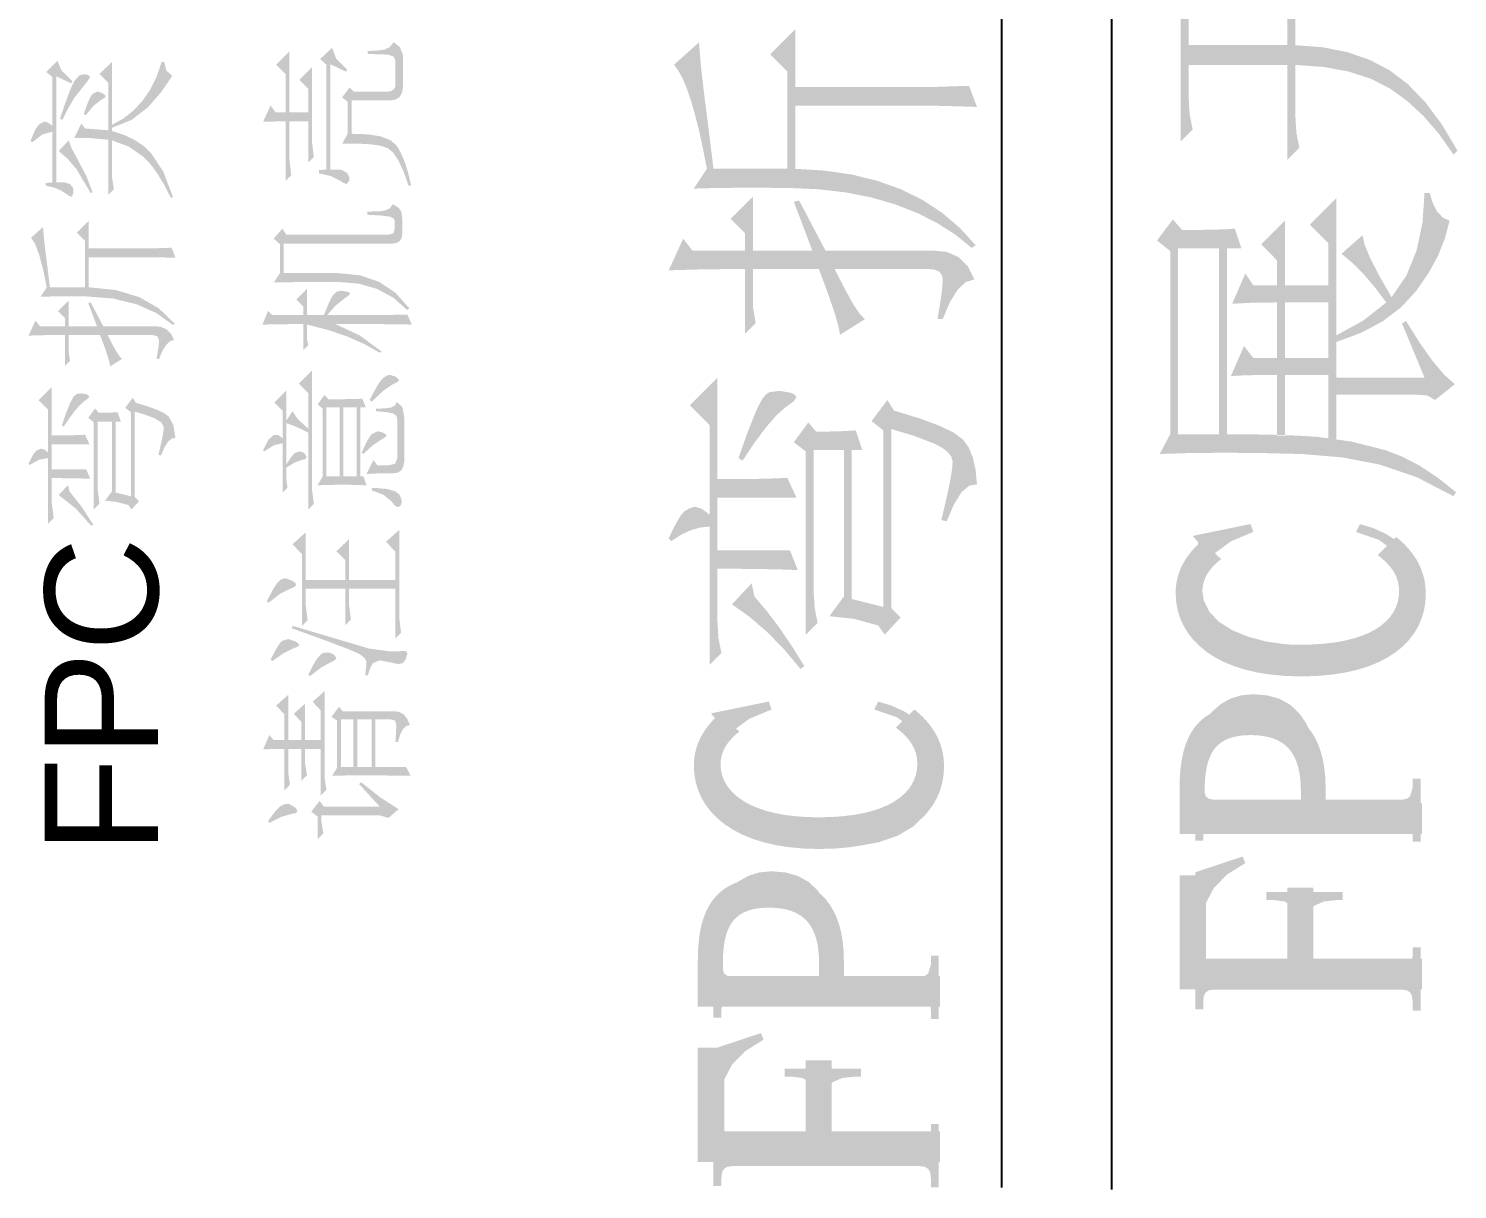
# Model space of a CAD drawing. Header units: millimetres. Extents: x 19 to 191, y 8 to 260.
# Drawn here: x 100.2 to 115.9, y 179.56 to 192.31 of the extents above; entities that cross this region are included whole.
import ezdxf

# ---------------------------------------------------------------- set-up
doc = ezdxf.new("R2010")
doc.units = ezdxf.units.MM
doc.layers.get('0').update_dxf_attribs({"linetype": 'CONTINUOUS'})

msp = doc.modelspace()

# ---------------------------------------------------------------- hatches: boundary and pattern name
h = msp.add_hatch(color=7)
h.paths.add_polyline_path([(112.944242, 192.127761), (114.029585, 192.127761), (114.029585, 193.024588), (112.944242, 193.024588)])
h.paths.add_polyline_path([(114.116126, 193.241767), (115.245015, 193.241767), (115.780245, 193.256099), (115.867337, 193.010257), (115.465639, 193.020937), (115.12926, 193.024588), (114.116126, 193.024588), (114.116126, 192.127761), (114.41429, 192.104929), (114.686151, 192.051349), (114.931658, 191.967073), (115.150757, 191.852153), (115.352002, 191.699389), (115.543222, 191.501512), (115.72452, 191.258469), (115.896, 190.970209), (115.852454, 190.926663), (115.695022, 191.150741), (115.526893, 191.345931), (115.347911, 191.512286), (115.157923, 191.649857), (114.946463, 191.758499), (114.702343, 191.838097), (114.425564, 191.888758), (114.116126, 191.910582), (114.116126, 191.346138), (114.12715, 191.165064), (114.159672, 190.998872), (114.029585, 190.868785), (114.029585, 191.910582), (112.944242, 191.910582), (112.944242, 191.548985), (112.955267, 191.367911), (112.987788, 191.201719), (112.85715, 191.071081), (112.85715, 193.545487), (112.640523, 193.762666), (112.944242, 194.066385), (112.944242, 193.241767), (114.029585, 193.241767), (114.029585, 193.704788), (113.798075, 193.936298), (114.116126, 194.25435)])
h = msp.add_hatch(color=7)
h.paths.add_polyline_path([(110.618756, 191.449721), (110.41534, 191.456232), (110.239107, 191.460883), (110.089951, 191.463674), (109.967771, 191.464604), (108.622254, 191.464604), (108.622254, 190.770073), (108.94443, 190.750459), (109.24536, 190.706493), (109.525038, 190.638162), (109.783458, 190.545452), (110.020613, 190.428351), (110.236497, 190.286846), (110.431103, 190.120924), (110.604425, 189.930572), (110.560879, 189.901908), (110.383516, 190.04556), (110.184605, 190.173038), (109.964093, 190.284288), (109.721929, 190.379261), (109.458904, 190.455647), (109.175881, 190.511208), (108.872911, 190.545995), (108.550045, 190.56006), (108.235327, 190.562118), (107.956731, 190.561644), (107.714205, 190.558587), (107.507697, 190.552894), (107.652667, 190.770073), (107.60905, 190.993573), (107.565006, 191.194026), (107.520524, 191.371431), (107.475589, 191.525789), (107.430189, 191.657099), (107.384311, 191.765361), (107.337942, 191.850575), (107.29107, 191.912742), (107.565575, 192.159135), (107.587486, 191.891244), (107.623452, 191.580359), (107.67065, 191.211183), (107.724876, 190.770073), (108.535162, 190.770073), (108.535162, 191.840533), (108.347198, 192.028497), (108.622254, 192.303553), (108.622254, 191.6669), (110.083526, 191.6669), (110.532215, 191.681231)])
h.paths.add_polyline_path([(109.113938, 188.946652), (109.099469, 189.035243), (109.056061, 189.185329), (108.983714, 189.397013), (108.882428, 189.670398), (108.159234, 189.670398), (108.159234, 189.250372), (108.187897, 189.076739), (108.072142, 188.960984), (108.072142, 189.670398), (107.623935, 189.666677), (107.233192, 189.655515), (107.391942, 190.002781), (107.493366, 189.872694), (108.072142, 189.872694), (108.072142, 190.060658), (107.91284, 190.21996), (108.159234, 190.465802), (108.159234, 189.872694), (108.810219, 189.872694), (108.607372, 190.407924), (108.665249, 190.422807), (108.954637, 189.872694), (110.127072, 189.872694), (110.286236, 189.858113), (110.41646, 189.800278), (110.517746, 189.699139), (110.590093, 189.554643), (110.497695, 189.52747), (110.409019, 189.445985), (110.324063, 189.310239), (110.242827, 189.120285), (110.18495, 189.120285), (110.210271, 189.266831), (110.228358, 189.388107), (110.23921, 189.484061), (110.242827, 189.554643), (110.232897, 189.605286), (110.203071, 189.641459), (110.153298, 189.663163), (110.083526, 189.670398), (109.056061, 189.670398), (109.169241, 189.445924), (109.262422, 189.27938), (109.335656, 189.170816), (109.388995, 189.120285)])
h = msp.add_hatch(color=7)
h.paths.add_polyline_path([(104.376281, 190.583176), (104.320566, 190.740471), (104.264178, 190.861747), (104.207067, 190.946953), (104.149181, 190.996037), (104.073725, 191.022297), (103.96473, 191.0391), (103.822146, 191.046499), (103.645921, 191.044544), (103.707657, 191.154787), (103.707657, 191.506462), (103.645921, 191.554418), (103.728603, 191.664661), (103.776559, 191.616705), (104.121069, 191.616705), (104.174735, 191.620331), (104.210986, 191.638685), (104.229977, 191.671818), (104.231863, 191.719782), (104.231863, 191.954049), (104.212019, 192.002349), (104.152488, 192.022951), (104.056852, 192.028187), (103.928143, 192.030117), (103.928143, 192.064292), (104.028258, 192.067668), (104.107288, 192.078072), (104.167784, 192.105357), (104.210917, 192.160755), (104.278027, 192.109009), (104.314545, 192.022951), (104.314545, 191.678441), (104.304623, 191.606516), (104.274858, 191.55614), (104.225248, 191.527365), (104.155795, 191.520242), (103.748998, 191.520242), (103.748998, 191.154787), (103.930073, 191.149102), (104.073113, 191.125435), (104.17812, 191.083783), (104.245092, 191.024149), (104.291291, 190.945196), (104.333149, 190.846451), (104.370666, 190.727965), (104.403842, 190.589791)])
h.paths.add_polyline_path([(103.687262, 191.837191), (103.514732, 191.919874), (103.514732, 190.762321), (103.63724, 190.759428), (103.701043, 190.724288), (103.724332, 190.676676), (103.725296, 190.637747), (103.693877, 190.603571), (103.666661, 190.612253), (103.624975, 190.638298), (103.525205, 190.689561), (103.390709, 190.72098), (103.390709, 190.755156), (103.473391, 190.762321), (103.473391, 191.912708), (103.404489, 191.974995), (103.535678, 192.099018), (103.580327, 191.979956), (103.701043, 191.857586)])
h.paths.add_polyline_path([(103.025804, 191.292591), (102.777757, 191.285976), (102.860439, 191.465121), (102.915561, 191.389053), (103.025804, 191.389053), (103.025804, 191.80963), (102.922176, 191.912708), (103.067145, 192.057677), (103.067145, 191.389053), (103.273851, 191.389053), (103.273851, 191.65088), (103.177388, 191.747343), (103.315192, 191.885147), (103.315192, 191.06549), (103.335587, 190.900125), (103.273851, 190.837838), (103.273851, 191.292591), (103.067145, 191.292591), (103.067145, 190.865399), (103.08754, 190.700034), (103.025804, 190.638298)])
h = msp.add_hatch(color=7)
h.paths.add_polyline_path([(100.670602, 191.709313), (100.505237, 191.785381), (100.505237, 190.620663), (100.590745, 190.623075), (100.653514, 190.603575), (100.689894, 190.566368), (100.694855, 190.517586), (100.683762, 190.476176), (100.670602, 190.462464), (100.643041, 190.476245), (100.553744, 190.534673), (100.485118, 190.562854), (100.38838, 190.586488), (100.38838, 190.614048), (100.463896, 190.620663), (100.463896, 191.179044), (100.350553, 191.145971), (100.24341, 191.061635), (100.223015, 191.075416), (100.273934, 191.196614), (100.316171, 191.257868), (100.374599, 191.289287), (100.417594, 191.277023), (100.463896, 191.24078), (100.463896, 191.778215), (100.394994, 191.833337), (100.519018, 191.95736), (100.56408, 191.848977), (100.684382, 191.730259)])
h.paths.add_polyline_path([(100.532798, 190.965173), (100.643041, 191.082581), (100.672738, 190.99983), (100.74667, 190.862095), (100.837965, 190.687705), (100.904868, 190.51042), (100.884473, 190.503805), (100.726275, 190.76894), (100.633257, 190.878218)])
h.paths.add_polyline_path([(100.546579, 191.316848), (100.598255, 191.472291), (100.64249, 191.59466), (100.679284, 191.683957), (100.708636, 191.740181), (100.76231, 191.796956), (100.818879, 191.809083), (100.862769, 191.796336), (100.877308, 191.778215), (100.843132, 191.723094), (100.705329, 191.551114), (100.641594, 191.442387), (100.574139, 191.309682)])
h.paths.add_polyline_path([(101.077399, 190.482859), (101.077399, 191.089196), (100.870693, 191.108144), (100.705329, 191.110142), (100.780845, 191.268341), (100.822186, 191.213219), (101.077399, 191.192824), (101.077399, 191.716479), (100.980936, 191.812942), (101.11874, 191.94358), (101.11874, 191.254561), (101.237734, 191.318984), (101.346392, 191.402838), (101.444439, 191.506053), (101.532151, 191.629938), (101.606428, 191.77539), (101.663341, 191.94358), (101.690901, 191.94358), (101.716533, 191.847117), (101.780198, 191.791995), (101.662307, 191.616227), (101.515064, 191.447486), (101.335092, 191.307891), (101.11874, 191.220385), (101.11874, 191.185659), (101.25166, 191.141837), (101.367683, 191.08644), (101.466858, 191.019467), (101.549239, 190.940919), (101.682771, 190.736832), (101.787364, 190.462464), (101.766418, 190.448684), (101.690729, 190.595643), (101.615661, 190.719813), (101.541005, 190.821142), (101.466557, 190.899578), (101.305671, 191.01237), (101.11874, 191.082581), (101.11874, 190.675785), (101.139135, 190.545147)])
h.paths.add_polyline_path([(100.808406, 191.371969), (100.837982, 191.457968), (100.863941, 191.523347), (100.886385, 191.568159), (100.90542, 191.592456), (100.95999, 191.620016), (101.015663, 191.59907), (101.049838, 191.571509), (101.036127, 191.549185), (100.994717, 191.523554), (100.915342, 191.461542), (100.829352, 191.358189)])
h = msp.add_hatch(color=7)
h.paths.add_polyline_path([(103.004858, 189.624805), (103.60458, 189.624805), (103.844565, 189.600638), (104.054372, 189.528205), (104.233999, 189.407609), (104.383447, 189.238954), (104.362501, 189.218559), (104.209117, 189.353934), (104.031703, 189.450759), (103.830208, 189.508929), (103.60458, 189.528342), (103.273851, 189.528342), (102.894615, 189.521728), (102.963517, 189.624805), (102.963517, 189.941754), (102.894615, 190.004041), (102.991077, 190.114284), (103.032419, 190.045382), (104.155795, 190.045382), (104.20761, 190.06247), (104.224697, 190.114284), (104.224697, 190.196966), (104.210986, 190.225905), (104.169576, 190.244922), (104.080279, 190.256842), (103.921529, 190.265868), (103.921529, 190.300044), (104.048446, 190.30342), (104.124927, 190.313824), (104.170334, 190.337733), (104.203751, 190.382726), (104.268519, 190.340558), (104.296906, 190.296736), (104.30738, 190.210747), (104.30738, 190.065777), (104.300463, 190.014497), (104.27975, 189.977996), (104.24529, 189.956172), (104.197136, 189.94892), (103.004858, 189.94892)])
h.paths.add_polyline_path([(103.480557, 189.163438), (103.809667, 189.163851), (104.066223, 189.165091), (104.250432, 189.167159), (104.362501, 189.170052), (104.411008, 189.059809), (104.244618, 189.062789), (104.048928, 189.065046), (103.82399, 189.066476), (103.569853, 189.066975), (103.842154, 188.939162), (104.079728, 188.763807), (104.059333, 188.750026), (103.887862, 188.846877), (103.697529, 188.930756), (103.488282, 189.001716), (103.26007, 189.059809), (103.26007, 188.894445), (103.273851, 188.832709), (103.218729, 188.777587), (103.218729, 189.066975), (102.770591, 189.059809), (102.832879, 189.211394), (102.880834, 189.163438), (103.218729, 189.163438), (103.218729, 189.2599), (103.142662, 189.335417), (103.26007, 189.452826), (103.26007, 189.163438), (103.44583, 189.163438), (103.501365, 189.300277), (103.542844, 189.380065), (103.582531, 189.418788), (103.632141, 189.43188), (103.701043, 189.421407), (103.735218, 189.404319), (103.71813, 189.378618), (103.666316, 189.342583), (103.571783, 189.266446)])
h = msp.add_hatch(color=7)
h.paths.add_polyline_path([(112.828487, 187.855692), (113.277176, 187.855692), (113.277176, 189.89574), (112.828487, 189.89574)])
h.paths.add_polyline_path([(114.000371, 188.694642), (114.477723, 188.694642), (114.477723, 189.302632), (114.000371, 189.302632)])
h.paths.add_polyline_path([(115.852454, 187.175493), (115.447311, 187.385092), (115.042168, 187.522758), (114.626276, 187.602133), (114.188886, 187.638513), (113.751221, 187.649193), (113.335054, 187.652845), (112.955129, 187.649193), (112.62564, 187.638513), (112.741395, 187.855692), (112.741395, 189.867077), (112.596977, 189.982832), (112.770609, 190.214342), (112.872033, 190.098587), (113.065716, 190.099431), (113.22674, 190.102032), (113.355104, 190.106494), (113.450809, 190.112919), (113.523018, 189.89574), (113.363717, 189.89574), (113.363717, 187.855692), (113.664887, 187.85384), (113.931744, 187.84832), (114.164288, 187.839182), (114.362519, 187.826478), (114.728044, 187.775973), (115.100596, 187.682059), (115.290464, 187.609712), (115.483898, 187.508427), (115.680949, 187.378202), (115.881669, 187.219039)])
h.paths.add_polyline_path([(114.564815, 188.289499), (114.564815, 187.797815), (114.477723, 187.812146), (114.477723, 188.506677), (114.000371, 188.506677), (114.000371, 188.333045), (114.000371, 187.841361), (113.91383, 187.841361), (113.91383, 188.506677), (113.724686, 188.505756), (113.577244, 188.503026), (113.471454, 188.498538), (113.407263, 188.492346), (113.551682, 188.82528), (113.653105, 188.694642), (113.91383, 188.694642), (113.91383, 189.302632), (113.631539, 189.298981), (113.421595, 189.288301), (113.566564, 189.620684), (113.653105, 189.490597), (113.91383, 189.490597), (113.91383, 189.765653), (113.740197, 189.939286), (114.000371, 190.19946), (114.000371, 189.490597), (114.477723, 189.490597), (114.477723, 189.953618), (114.275427, 190.156465), (114.564815, 190.445853), (114.564815, 188.941035), (114.8613, 189.103437), (115.114377, 189.302632), (114.991585, 189.466257), (114.868742, 189.609935), (114.745795, 189.733769), (114.622693, 189.837862), (114.854203, 190.04071), (114.874133, 189.943653), (114.933854, 189.797968), (115.033262, 189.603604), (115.172254, 189.36051), (115.335483, 189.597326), (115.447862, 189.874243), (115.512837, 190.179685), (115.534403, 190.50373), (115.59228, 190.50373), (115.627532, 190.386735), (115.675445, 190.297025), (115.73607, 190.2346), (115.809459, 190.19946), (115.75904, 190.004743), (115.680613, 189.810853), (115.57428, 189.61779), (115.440145, 189.425553), (115.274384, 189.246856), (115.073173, 189.094411), (114.836616, 188.968217), (114.564815, 188.868275), (114.564815, 188.478014), (115.534403, 188.478014), (115.28801, 189.071122), (115.331556, 189.099785), (115.484647, 188.855459), (115.624871, 188.658262), (115.752383, 188.508193), (115.867337, 188.405254), (115.650158, 188.231621), (115.563204, 188.282471), (115.447311, 188.289499)])
h = msp.add_hatch(color=7)
h.paths.add_polyline_path([(101.814925, 189.79322), (101.633713, 189.798181), (101.504591, 189.799834), (100.863527, 189.799834), (100.863527, 189.469105), (101.160357, 189.438831), (101.416672, 189.3621), (101.632473, 189.238964), (101.807759, 189.069474), (101.787364, 189.055694), (101.608219, 189.185022), (101.387733, 189.283345), (101.127559, 189.346184), (100.829352, 189.369335), (100.546992, 189.370162), (100.333258, 189.366028), (100.40216, 189.469105), (100.360397, 189.671169), (100.317755, 189.829255), (100.274183, 189.943417), (100.22963, 190.013706), (100.360819, 190.130563), (100.371085, 190.003095), (100.38838, 189.854956), (100.410704, 189.679187), (100.436335, 189.469105), (100.822186, 189.469105), (100.822186, 189.978979), (100.732889, 190.068827), (100.863527, 190.199465), (100.863527, 189.896297), (101.559712, 189.896297), (101.773584, 189.903463)])
h.paths.add_polyline_path([(101.097794, 188.600941), (101.090955, 188.642988), (101.070371, 188.714491), (101.035937, 188.815347), (100.987551, 188.945451), (100.643041, 188.945451), (100.643041, 188.745911), (100.656822, 188.663228), (100.6017, 188.608107), (100.6017, 188.945451), (100.388449, 188.943797), (100.202069, 188.938836), (100.278137, 189.104201), (100.326092, 189.041913), (100.6017, 189.041913), (100.6017, 189.131761), (100.526184, 189.207278), (100.643041, 189.324687), (100.643041, 189.041913), (100.953375, 189.041913), (100.856913, 189.297126), (100.884473, 189.30374), (101.022277, 189.041913), (101.580107, 189.041913), (101.65596, 189.034971), (101.718118, 189.007462), (101.76653, 188.959283), (101.801144, 188.890329), (101.757004, 188.87741), (101.714673, 188.838653), (101.674098, 188.774057), (101.635229, 188.683623), (101.607668, 188.683623), (101.628476, 188.810954), (101.635229, 188.890329), (101.616487, 188.931532), (101.559712, 188.945451), (101.070233, 188.945451), (101.124183, 188.838575), (101.168625, 188.759346), (101.203558, 188.707713), (101.228983, 188.683623)])
h = msp.add_hatch(color=7)
h.paths.add_polyline_path([(102.777757, 187.681412), (102.837219, 187.7951), (102.891307, 187.846776), (102.942226, 187.848499), (102.991077, 187.812601), (102.991077, 188.115769), (102.901781, 188.205066), (103.032419, 188.336256), (103.032419, 188.005526), (103.10132, 188.108604), (103.155133, 188.025784), (103.273851, 187.915678), (103.273851, 188.308695), (103.170222, 188.411772), (103.315192, 188.556742), (103.315192, 187.25422), (103.335587, 187.088855), (103.273851, 187.027119), (103.273851, 187.874337), (103.134118, 187.941448), (103.032419, 187.977966), (103.032419, 187.523213), (103.086231, 187.605413), (103.122267, 187.646685), (103.177388, 187.667631), (103.225344, 187.653851), (103.256763, 187.609203), (103.24381, 187.583985), (103.197783, 187.571169), (103.129157, 187.547191), (103.032419, 187.488486), (103.032419, 187.357848), (103.046199, 187.268), (102.991077, 187.212879), (102.991077, 187.75748), (102.896682, 187.73488), (102.791537, 187.667631)])
h.paths.add_polyline_path([(103.376928, 187.295561), (103.43205, 187.392024), (103.43205, 188.136164), (103.376928, 188.184671), (103.452996, 188.287749), (103.494337, 188.239793), (103.628592, 188.240206), (103.735356, 188.241447), (103.814628, 188.243514), (103.866407, 188.246407), (103.907748, 188.149945), (103.845461, 188.149945), (103.845461, 187.392024), (103.880188, 187.392024), (103.914363, 187.295561), (103.649228, 187.302727)])
h.paths.add_polyline_path([(103.473391, 187.392024), (103.61836, 187.392024), (103.61836, 188.149945), (103.473391, 188.149945)])
h.paths.add_polyline_path([(103.659702, 187.392024), (103.80412, 187.392024), (103.80412, 188.149945), (103.659702, 188.149945)])
h.paths.add_polyline_path([(103.969485, 187.24044), (103.97665, 187.268), (104.136227, 187.255185), (104.228005, 187.229966), (104.274651, 187.193586), (104.296906, 187.147284), (104.300214, 187.103531), (104.290292, 187.075075), (104.259424, 187.05468), (104.228211, 187.070045), (104.189971, 187.116416), (104.104119, 187.188763)])
h.paths.add_polyline_path([(103.880188, 187.640071), (103.859241, 187.653851), (103.924974, 187.79069), (103.970036, 187.857249), (104.038386, 187.888118), (104.100674, 187.87103), (104.134849, 187.846776), (104.121138, 187.824452), (104.079728, 187.798821), (103.988639, 187.738463)])
h.paths.add_polyline_path([(103.969485, 188.212232), (103.94909, 188.232627), (103.99416, 188.319538), (104.032668, 188.387587), (104.064664, 188.436723), (104.090201, 188.466894), (104.132369, 188.497899), (104.169576, 188.508235), (104.23517, 188.487289), (104.273204, 188.453113), (104.255841, 188.430789), (104.203751, 188.405157), (104.09716, 188.332466)])
h.paths.add_polyline_path([(104.197136, 187.42675), (104.02309, 187.424821), (103.914363, 187.419585), (103.990431, 187.571169), (104.031772, 187.516047), (104.16241, 187.516047), (104.226558, 187.531757), (104.252258, 187.592115), (104.252258, 188.005526), (104.243576, 188.055894), (104.204302, 188.08435), (104.129957, 188.099164), (104.017991, 188.108604), (104.017991, 188.136164), (104.118864, 188.139541), (104.186663, 188.149945), (104.227315, 188.1722), (104.245643, 188.212232), (104.307655, 188.151598), (104.328326, 188.039702), (104.328326, 187.557388), (104.317362, 187.497444), (104.291877, 187.455689), (104.251819, 187.432125)])
h = msp.add_hatch(color=7)
h.paths.add_polyline_path([(100.918649, 187.029618), (100.918649, 187.98763), (100.856913, 188.035586), (100.932429, 188.139214), (100.97377, 188.090708), (101.091179, 188.09243), (101.180476, 188.097873), (101.215203, 187.994245), (101.160081, 187.994245), (101.160081, 187.215929), (101.325446, 187.174588), (101.325446, 188.097873), (101.263158, 188.145829), (101.345841, 188.256072), (101.380567, 188.200951), (101.514426, 188.160445), (101.619243, 188.121644), (101.695122, 188.084601), (101.742164, 188.049366), (101.793014, 187.956211), (101.814925, 187.8151), (101.773997, 187.808055), (101.733896, 187.773621), (101.694622, 187.711695), (101.656175, 187.622175), (101.628614, 187.62934), (101.655494, 187.743967), (101.674158, 187.833221), (101.684657, 187.897153), (101.687043, 187.935816), (101.661136, 187.984874), (101.59058, 188.028971), (101.488192, 188.068383), (101.366787, 188.104488), (101.366787, 187.167422), (101.414743, 187.119466), (101.33206, 187.029618), (101.297885, 187.078125), (101.170554, 187.1123), (101.042672, 187.126081), (101.11874, 187.229709), (101.11874, 187.994245), (100.95999, 187.994245), (100.95999, 187.25727), (100.980936, 187.091905)])
h.paths.add_polyline_path([(100.457282, 187.842661), (100.675907, 187.844383), (100.822186, 187.849826), (100.870693, 187.746198), (100.457282, 187.746198), (100.457282, 187.47059), (100.835967, 187.47059), (100.877308, 187.367513), (100.696647, 187.372474), (100.457282, 187.374128), (100.457282, 187.09852), (100.477677, 186.933155), (100.41594, 186.871419), (100.41594, 187.594614), (100.317962, 187.575666), (100.215849, 187.519097), (100.202069, 187.532878), (100.251334, 187.630925), (100.28861, 187.677296), (100.339873, 187.698242), (100.376253, 187.687907), (100.41594, 187.656901), (100.41594, 188.125434), (100.312312, 188.228511), (100.457282, 188.373481)])
h.paths.add_polyline_path([(100.532798, 187.188368), (100.636427, 187.298611), (100.650207, 187.229709), (100.781121, 187.065585), (100.912034, 186.864254), (100.891088, 186.850473), (100.718971, 187.041745)])
h.paths.add_polyline_path([(100.58792, 187.939123), (100.567525, 187.952904), (100.613827, 188.085609), (100.656822, 188.194336), (100.695682, 188.268199), (100.729582, 188.297413), (100.780845, 188.304579), (100.843132, 188.294106), (100.870693, 188.269852), (100.855259, 188.249113), (100.808406, 188.214731), (100.763645, 188.174225), (100.712012, 188.114754), (100.653454, 188.03637)])
h = msp.add_hatch(color=7)
h.paths.add_polyline_path([(108.73801, 185.655593), (108.73801, 187.666426), (108.607372, 187.76785), (108.766673, 187.985028), (108.853765, 187.883605), (109.099607, 187.88705), (109.287571, 187.897936), (109.35978, 187.681309), (109.244025, 187.681309), (109.244025, 186.045853), (109.591291, 185.959312), (109.591291, 187.897936), (109.461204, 187.99936), (109.634837, 188.23087), (109.707046, 188.115115), (109.987968, 188.030064), (110.20817, 187.948579), (110.367703, 187.870711), (110.466621, 187.796513), (110.527599, 187.711548), (110.573281, 187.601314), (110.603667, 187.465758), (110.618756, 187.304829), (110.53287, 187.290359), (110.448844, 187.218012), (110.366679, 187.087788), (110.286373, 186.899685), (110.227945, 186.914017), (110.284599, 187.155148), (110.323994, 187.342794), (110.346232, 187.477006), (110.351417, 187.557837), (110.336009, 187.61065), (110.297191, 187.660776), (110.234912, 187.708215), (110.149121, 187.752967), (109.933802, 187.836407), (109.678383, 187.912819), (109.678383, 185.944981), (109.779806, 185.843557), (109.606174, 185.655593), (109.533413, 185.756465), (109.266074, 185.828674), (108.998183, 185.857889), (109.157484, 186.075067), (109.157484, 187.681309), (108.82455, 187.681309), (108.82455, 186.132945), (108.835575, 185.951871), (108.868096, 185.785679)])
h.paths.add_polyline_path([(107.768422, 187.362706), (108.01721, 187.36355), (108.22786, 187.366151), (108.400476, 187.370613), (108.535162, 187.377038), (108.636586, 187.16041), (107.768422, 187.16041), (107.768422, 186.581634), (108.564377, 186.581634), (108.650918, 186.364455), (108.476673, 186.370648), (108.271475, 186.375135), (108.035374, 186.377865), (107.768422, 186.378787), (107.768422, 185.800011), (107.779446, 185.618937), (107.811968, 185.452745), (107.68133, 185.322659), (107.68133, 186.841808), (107.579433, 186.8318), (107.47552, 186.801845), (107.369644, 186.752046), (107.261855, 186.682507), (107.233192, 186.711721), (107.287952, 186.828088), (107.336407, 186.917531), (107.378454, 186.979999), (107.413991, 187.015441), (107.473866, 187.047962), (107.52258, 187.058987), (107.598648, 187.037145), (107.68133, 186.971895), (107.68133, 187.955814), (107.464702, 188.172993), (107.768422, 188.476712)])
h.paths.add_polyline_path([(107.927723, 185.987975), (108.144351, 186.219486), (108.173565, 186.075067), (108.311136, 185.913096), (108.448553, 185.731385), (108.585866, 185.529829), (108.723127, 185.308327), (108.680132, 185.279113), (108.502882, 185.491494), (108.318397, 185.680466), (108.126677, 185.845977)])
h.paths.add_polyline_path([(108.043478, 187.565554), (107.999932, 187.594217), (108.097911, 187.872443), (108.188448, 188.100232), (108.230504, 188.189745), (108.269821, 188.255744), (108.306348, 188.298282), (108.340032, 188.317411), (108.448622, 188.332294), (108.578708, 188.310245), (108.622117, 188.286819), (108.636586, 188.260085), (108.604202, 188.216263), (108.506499, 188.14433), (108.412448, 188.059167), (108.303928, 187.934317), (108.180938, 187.769779)])
h = msp.add_hatch(color=7)
h.paths.add_polyline_path([(102.819098, 186.020792), (102.886209, 186.151361), (102.935956, 186.226947), (102.977297, 186.263189), (103.018638, 186.275454), (103.098013, 186.247893), (103.1315, 186.223501), (103.142662, 186.206552), (103.125574, 186.180507), (103.07376, 186.158596), (102.963861, 186.103268), (102.839493, 186.007012)])
h.paths.add_polyline_path([(103.204949, 185.751799), (103.204949, 186.537281), (103.10132, 186.647524), (103.24629, 186.778713), (103.24629, 186.255059), (103.680097, 186.255059), (103.680097, 186.475545), (103.583634, 186.572007), (103.721438, 186.702645), (103.721438, 186.255059), (104.231863, 186.255059), (104.231863, 186.564842), (104.128235, 186.675085), (104.273204, 186.806274), (104.273204, 185.841647), (104.293599, 185.676283), (104.231863, 185.613995), (104.231863, 186.158596), (103.721438, 186.158596), (103.721438, 185.986065), (103.742384, 185.820701), (103.680097, 185.758965), (103.680097, 186.158596), (103.24629, 186.158596), (103.24629, 185.979451), (103.266685, 185.814086)])
h.paths.add_polyline_path([(103.10132, 185.751799), (103.277199, 185.699632), (103.432756, 185.65351), (103.567978, 185.613435), (103.682853, 185.579406), (103.777367, 185.551424), (103.851507, 185.529487), (103.905262, 185.513596), (103.938616, 185.503752), (104.152488, 185.472884), (104.256737, 185.472057), (104.328326, 185.476191), (104.353888, 185.469232), (104.362501, 185.448631), (104.341555, 185.379729), (104.312272, 185.343762), (104.266038, 185.331773), (104.169576, 185.352168), (104.059333, 185.373114), (103.983265, 185.341695), (103.955911, 185.292499), (103.928143, 185.20775), (103.900583, 185.20775), (103.91016, 185.308346), (103.911056, 185.362641), (103.894037, 185.396058), (103.84932, 185.43485), (103.824695, 185.448415), (103.780168, 185.46844), (103.715733, 185.494924), (103.631383, 185.527868), (103.527112, 185.567271), (103.402913, 185.613134), (103.25878, 185.665456), (103.094706, 185.724238)])
h.paths.add_polyline_path([(103.273851, 185.214364), (103.326569, 185.320197), (103.373965, 185.396265), (103.41609, 185.442567), (103.452996, 185.459104), (103.512596, 185.455452), (103.552766, 185.438158), (103.583634, 185.400675), (103.568269, 185.374561), (103.521898, 185.352168), (103.420267, 185.297046), (103.294246, 185.200584)])
h.paths.add_polyline_path([(102.860439, 185.379729), (102.901884, 185.462411), (102.936921, 185.524423), (102.965549, 185.565764), (102.98777, 185.586434), (103.053365, 185.607381), (103.136047, 185.57982), (103.167053, 185.557082), (103.177388, 185.545093), (103.160301, 185.524423), (103.108486, 185.503752), (103.003549, 185.452007), (102.880834, 185.365948)])
for points in [[(115.51952, 186.145928), (115.500589, 185.953709), (115.443728, 185.782263), (115.348833, 185.631696), (115.2158, 185.502108), (115.042366, 185.39761), (114.825471, 185.323032), (114.565065, 185.278323), (114.261096, 185.263432), (113.997951, 185.279245), (113.758318, 185.326684), (113.542147, 185.405749), (113.349386, 185.51644), (113.191264, 185.654304), (113.078257, 185.814854), (113.010414, 185.998038), (112.987788, 186.203805), (113.016451, 186.406653), (113.04918, 186.500497), (113.059997, 186.580285), (113.045666, 186.673992), (112.987788, 186.739587), (113.624442, 186.869673), (113.653105, 186.782581), (113.410915, 186.681296), (113.23363, 186.551071), (113.170284, 186.473341), (113.124972, 186.384811), (113.097747, 186.285428), (113.088661, 186.175142), (113.109521, 186.03168), (113.172032, 185.905529), (113.276091, 185.796638), (113.421595, 185.704956), (113.598113, 185.631971), (113.794423, 185.579967), (114.010474, 185.548841), (114.246213, 185.538488), (114.499625, 185.547489), (114.724048, 185.574524), (114.919427, 185.619646), (115.085714, 185.682907), (115.218746, 185.767036), (115.313641, 185.87473), (115.370502, 186.005988), (115.389433, 186.160811), (115.379081, 186.27244), (115.347954, 186.375853), (115.295951, 186.471102), (115.222966, 186.558237), (115.029559, 186.697488), (114.781994, 186.782581), (114.824989, 186.869673), (114.970303, 186.825645), (115.101974, 186.766321), (115.220003, 186.6917), (115.32439, 186.601783), (115.409759, 186.500092), (115.470738, 186.390185), (115.507324, 186.272113)], [(110.227945, 184.19686), (110.209014, 184.004641), (110.152152, 183.833195), (110.057257, 183.682628), (109.924225, 183.55304), (109.75079, 183.448542), (109.533896, 183.373964), (109.273489, 183.329255), (108.96952, 183.314364), (108.706375, 183.330177), (108.466743, 183.377616), (108.250572, 183.456681), (108.05781, 183.567372), (107.899689, 183.705236), (107.786681, 183.865786), (107.718838, 184.04897), (107.696213, 184.254737), (107.724876, 184.457585), (107.757604, 184.551429), (107.768422, 184.631217), (107.75409, 184.724924), (107.696213, 184.790519), (108.332866, 184.920605), (108.36153, 184.833513), (108.119339, 184.732228), (107.942055, 184.602003), (107.878708, 184.524273), (107.833396, 184.435743), (107.806172, 184.33636), (107.797085, 184.226074), (107.817945, 184.082612), (107.880456, 183.956461), (107.984516, 183.84757), (108.130019, 183.755888), (108.306537, 183.682903), (108.502847, 183.630899), (108.718898, 183.599773), (108.954637, 183.58942), (109.20805, 183.598421), (109.432472, 183.625456), (109.627852, 183.670578), (109.794138, 183.733839), (109.92717, 183.817968), (110.022066, 183.925662), (110.078927, 184.05692), (110.097858, 184.211743), (110.087505, 184.323372), (110.056379, 184.426785), (110.004375, 184.522034), (109.931391, 184.609169), (109.737983, 184.74842), (109.490418, 184.833513), (109.533413, 184.920605), (109.678727, 184.876577), (109.810399, 184.817253), (109.928428, 184.742632), (110.032814, 184.652715), (110.118184, 184.551024), (110.179162, 184.441117), (110.215749, 184.323045)], [(115.403765, 182.220934), (115.490857, 182.220934), (115.490857, 181.526403), (115.403765, 181.526403), (115.403765, 181.627275), (115.396668, 181.688943), (115.375102, 181.728699), (115.33879, 181.750541), (115.28801, 181.757913), (113.219299, 181.757913), (113.168794, 181.750541), (113.132758, 181.728699), (113.110916, 181.688943), (113.103544, 181.627275), (113.103544, 181.540735), (113.016451, 181.540735), (113.016451, 183.045552), (113.53735, 183.219185), (113.566564, 183.146976), (113.363993, 183.020196), (113.219299, 182.87192), (113.132482, 182.705315), (113.103544, 182.524654), (113.103544, 182.119511), (113.132758, 182.025253), (113.168794, 181.998243), (113.219299, 181.989424), (114.14534, 181.989424), (114.14534, 182.466776), (114.129148, 182.591144), (114.080297, 182.676238), (113.995134, 182.725365), (113.870284, 182.741833), (113.798075, 182.741833), (113.798075, 182.828374), (114.637024, 182.828374), (114.637024, 182.741833), (114.579147, 182.741833), (114.427356, 182.725365), (114.318973, 182.676238), (114.253723, 182.591144), (114.231881, 182.466776), (114.231881, 181.989424), (115.28801, 181.989424), (115.33879, 181.998243), (115.375102, 182.025253), (115.403765, 182.119511)], [(110.112189, 180.282246), (110.199281, 180.282246), (110.199281, 179.587714), (110.112189, 179.587714), (110.112189, 179.688587), (110.105092, 179.750254), (110.083526, 179.79001), (110.047215, 179.811852), (109.996434, 179.819225), (107.927723, 179.819225), (107.877218, 179.811852), (107.841182, 179.79001), (107.81934, 179.750254), (107.811968, 179.688587), (107.811968, 179.602046), (107.724876, 179.602046), (107.724876, 181.106864), (108.245774, 181.280496), (108.274989, 181.208287), (108.072417, 181.081508), (107.927723, 180.933231), (107.840907, 180.766626), (107.811968, 180.585965), (107.811968, 180.180822), (107.841182, 180.086564), (107.877218, 180.059555), (107.927723, 180.050735), (108.853765, 180.050735), (108.853765, 180.528088), (108.837573, 180.652456), (108.788721, 180.737549), (108.703559, 180.786676), (108.578708, 180.803144), (108.506499, 180.803144), (108.506499, 180.889685), (109.345449, 180.889685), (109.345449, 180.803144), (109.287571, 180.803144), (109.13578, 180.786676), (109.027398, 180.737549), (108.962148, 180.652456), (108.940306, 180.528088), (108.940306, 180.050735), (109.996434, 180.050735), (110.047215, 180.059555), (110.083526, 180.086564), (110.112189, 180.180822)]]:
    msp.add_hatch(color=7).paths.add_polyline_path(points)
h = msp.add_hatch(color=7)
h.paths.add_polyline_path([(103.012024, 184.400962), (102.881041, 184.399309), (102.777757, 184.394348), (102.846659, 184.552546), (102.894615, 184.497425), (103.012024, 184.497425), (103.012024, 184.780198), (102.922176, 184.876661), (103.053365, 184.993519), (103.053365, 184.497425), (103.197783, 184.497425), (103.197783, 184.697516), (103.115101, 184.786813), (103.239124, 184.897056), (103.239124, 184.497425), (103.411655, 184.497425), (103.411655, 184.821539), (103.321807, 184.918002), (103.452996, 185.03486), (103.452996, 184.084013), (103.473391, 183.953375), (103.411655, 183.891088), (103.411655, 184.400962), (103.239124, 184.400962), (103.239124, 184.242763), (103.26007, 184.111574), (103.197783, 184.049838), (103.197783, 184.400962), (103.053365, 184.400962), (103.053365, 184.139135), (103.07376, 184.008497), (103.012024, 183.94621)])
h.paths.add_polyline_path([(103.632141, 184.201422), (103.769945, 184.201422), (103.769945, 184.725077), (103.632141, 184.725077)])
h.paths.add_polyline_path([(103.811286, 184.201422), (103.969485, 184.201422), (103.969485, 184.725077), (103.811286, 184.725077)])
h.paths.add_polyline_path([(103.535678, 184.10496), (103.5908, 184.194256), (103.5908, 184.711296), (103.528512, 184.752638), (103.611195, 184.862881), (103.652536, 184.814374), (104.210917, 184.814374), (104.271154, 184.807432), (104.32116, 184.779923), (104.36083, 184.731743), (104.390062, 184.662789), (104.348411, 184.651128), (104.312754, 184.616212), (104.283092, 184.558145), (104.259424, 184.47703), (104.231863, 184.47703), (104.237651, 184.581692), (104.241785, 184.662789), (104.227178, 184.712743), (104.17619, 184.725077), (104.010826, 184.725077), (104.010826, 184.201422), (104.348721, 184.201422), (104.397228, 184.10496), (103.94909, 184.111574), (103.725021, 184.109921)])
h.paths.add_polyline_path([(102.846659, 183.58792), (102.832879, 183.608866), (102.907982, 183.711116), (102.967375, 183.770372), (103.018087, 183.795314), (103.067145, 183.794625), (103.136047, 183.753284), (103.156442, 183.719109), (103.137701, 183.696371), (103.080926, 183.684382), (102.974334, 183.653308)])
h.paths.add_polyline_path([(103.376928, 183.408775), (103.376928, 183.656822), (103.308026, 183.711943), (103.397874, 183.829352), (103.44583, 183.767065), (104.059333, 183.767065), (103.831681, 184.015112), (103.852627, 184.036058), (104.069668, 183.86525), (104.266038, 183.739504), (104.155795, 183.643041), (104.059333, 183.670602), (103.418269, 183.670602), (103.418269, 183.6017), (103.439215, 183.471062)])
h = msp.add_hatch(color=7)
h.paths.add_polyline_path([(114.333305, 183.843607), (115.28801, 183.843607), (115.33879, 183.852426), (115.375102, 183.879436), (115.403765, 183.973694), (115.403765, 184.075117), (115.490857, 184.075117), (115.490857, 183.380586), (115.403765, 183.380586), (115.403765, 183.481458), (115.396668, 183.543126), (115.375102, 183.582882), (115.33879, 183.604724), (115.28801, 183.612096), (113.219299, 183.612096), (113.168794, 183.604724), (113.132758, 183.582882), (113.110916, 183.543126), (113.103544, 183.481458), (113.103544, 183.394918), (113.016451, 183.394918), (113.016451, 184.24875), (113.027803, 184.419067), (113.061789, 184.568662), (113.118306, 184.697482), (113.19725, 184.805477), (113.29367, 184.890933), (113.40182, 184.952101), (113.521649, 184.988877), (113.653105, 185.001159), (113.809693, 184.988033), (113.946283, 184.948656), (114.062925, 184.883027), (114.159672, 184.791146), (114.235636, 184.681178), (114.289897, 184.561289), (114.322453, 184.431478), (114.333305, 184.291745)])
h.paths.add_polyline_path([(114.246213, 184.205204), (114.213829, 184.40936), (114.116126, 184.588299), (114.03943, 184.66105), (113.939117, 184.71308), (113.815137, 184.744336), (113.667437, 184.754766), (113.532251, 184.746187), (113.416083, 184.720453), (113.318931, 184.677561), (113.240796, 184.617513), (113.180748, 184.538448), (113.137857, 184.438506), (113.112122, 184.317686), (113.103544, 184.17599), (113.103544, 183.973694), (113.132758, 183.879436), (113.168794, 183.852426), (113.219299, 183.843607), (114.246213, 183.843607)])
h = msp.add_hatch(color=7)
h.paths.add_polyline_path([(109.041729, 181.899728), (109.996434, 181.899728), (110.047215, 181.908548), (110.083526, 181.935557), (110.112189, 182.029815), (110.112189, 182.131239), (110.199281, 182.131239), (110.199281, 181.436708), (110.112189, 181.436708), (110.112189, 181.53758), (110.105092, 181.599247), (110.083526, 181.639004), (110.047215, 181.660846), (109.996434, 181.668218), (107.927723, 181.668218), (107.877218, 181.660846), (107.841182, 181.639004), (107.81934, 181.599247), (107.811968, 181.53758), (107.811968, 181.451039), (107.724876, 181.451039), (107.724876, 182.304872), (107.736228, 182.475189), (107.770213, 182.624783), (107.82673, 182.753604), (107.905675, 182.861599), (108.002094, 182.947055), (108.110244, 183.008222), (108.230073, 183.044999), (108.36153, 183.057281), (108.518118, 183.044155), (108.654707, 183.004777), (108.77135, 182.939148), (108.868096, 182.847268), (108.944061, 182.7373), (108.998321, 182.617411), (109.030877, 182.4876), (109.041729, 182.347866)])
h.paths.add_polyline_path([(108.954637, 182.261326), (108.922253, 182.465482), (108.82455, 182.64442), (108.747854, 182.717172), (108.647541, 182.769202), (108.523561, 182.800457), (108.375861, 182.810887), (108.240676, 182.802309), (108.124507, 182.776574), (108.027355, 182.733683), (107.949221, 182.673635), (107.889173, 182.59457), (107.846281, 182.494628), (107.820546, 182.373808), (107.811968, 182.232111), (107.811968, 182.029815), (107.841182, 181.935557), (107.877218, 181.908548), (107.927723, 181.899728), (108.954637, 181.899728)])

# ---------------------------------------------------------------- linework, layer by layer
at = {"color": 7}
for points in [[(110.892167, 179.585056), (110.892167, 204.582889)], [(112.098667, 179.563889), (112.098667, 204.604056)]]:
    msp.add_lwpolyline(points, dxfattribs=at)

# ---------------------------------------------------------------- texts
at = {"color": 7, "attachment_point": 7, "rotation": 90}
for s, insert, char_height in [('{\\fArial|b0|i0|c0;FPC}', (101.64234, 183.247239), 1.245149), ('{\\fSimSun|b0|i0|c0; FPC}', (115.548735, 179.585128), 2.660955), ('{\\fSimSun|b0|i0|c0;FPC}', (110.257163, 179.50062), 2.660955)]:
    msp.add_mtext(s, dxfattribs=dict(at, insert=insert, char_height=char_height))

doc.saveas('drawing.dxf')
